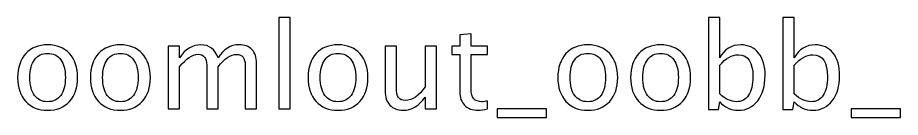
# Model space of a CAD drawing. Header units: centimetres. Extents: x -73 to 73, y -61 to 74.
# Drawn here: x -72.77 to -60.94, y 47.56 to 48.89 of the extents above; entities that cross this region are included whole.
import ezdxf

# ---------------------------------------------------------------- set-up
doc = ezdxf.new("R2010")
doc.units = ezdxf.units.CM
doc.header["$MEASUREMENT"] = 0
doc.layers.add('Layer 1', color=7, linetype='Continuous')

msp = doc.modelspace()

# ---------------------------------------------------------------- linework, layer by layer
at = {"layer": 'Layer 1'}
for points, knots in [([(-69.27057, 47.67044), (-69.27057, 47.67044), (-69.27057, 48.8944), (-69.27057, 48.8944), (-69.27057, 48.8944), (-69.27057, 48.8944), (-69.11817, 48.8944), (-69.11817, 48.8944), (-69.11817, 48.8944), (-69.11817, 48.8944), (-69.11817, 47.67044), (-69.11817, 47.67044), (-69.11817, 47.67044), (-69.11817, 47.67044), (-69.27057, 47.67044), (-69.27057, 47.67044)], [0, 0, 0, 0, 0.2, 0.2, 0.2, 0.2, 0.4, 0.4, 0.4, 0.4, 0.6, 0.6, 0.6, 0.6, 1, 1, 1, 1]), ([(-63.51324, 47.66091), (-63.51324, 47.66091), (-63.51324, 48.8944), (-63.51324, 48.8944), (-63.51324, 48.8944), (-63.51324, 48.8944), (-63.36084, 48.8944), (-63.36084, 48.8944), (-63.36084, 48.8944), (-63.36084, 48.8944), (-63.36084, 48.3528), (-63.36084, 48.3528), (-63.36084, 48.3528), (-63.2984, 48.47054), (-63.20447, 48.52928), (-63.07932, 48.52928), (-63.07932, 48.52928), (-62.97799, 48.52928), (-62.89835, 48.4925), (-62.84014, 48.41868), (-62.84014, 48.41868), (-62.78193, 48.34486), (-62.75283, 48.24406), (-62.75283, 48.11626), (-62.75283, 48.11626), (-62.75283, 47.97709), (-62.7859, 47.86464), (-62.85178, 47.77945), (-62.85178, 47.77945), (-62.91766, 47.69399), (-63.00445, 47.65139), (-63.11187, 47.65139), (-63.11187, 47.65139), (-63.21161, 47.65139), (-63.29469, 47.68949), (-63.36084, 47.76595), (-63.36084, 47.76595), (-63.36084, 47.76595), (-63.37936, 47.66091), (-63.37936, 47.66091), (-63.37936, 47.66091), (-63.37936, 47.66091), (-63.51324, 47.66091), (-63.51324, 47.66091)], [0, 0, 0, 0, 0.08333333, 0.08333333, 0.08333333, 0.08333333, 0.16666667, 0.16666667, 0.16666667, 0.16666667, 0.25, 0.25, 0.25, 0.25, 0.33333333, 0.33333333, 0.33333333, 0.33333333, 0.41666667, 0.41666667, 0.41666667, 0.41666667, 0.5, 0.5, 0.5, 0.5, 0.58333333, 0.58333333, 0.58333333, 0.58333333, 0.66666667, 0.66666667, 0.66666667, 0.66666667, 0.75, 0.75, 0.75, 0.75, 0.83333333, 0.83333333, 0.83333333, 0.83333333, 1, 1, 1, 1]), ([(-62.51417, 47.66091), (-62.51417, 47.66091), (-62.51417, 48.8944), (-62.51417, 48.8944), (-62.51417, 48.8944), (-62.51417, 48.8944), (-62.36177, 48.8944), (-62.36177, 48.8944), (-62.36177, 48.8944), (-62.36177, 48.8944), (-62.36177, 48.3528), (-62.36177, 48.3528), (-62.36177, 48.3528), (-62.29933, 48.47054), (-62.2054, 48.52928), (-62.08025, 48.52928), (-62.08025, 48.52928), (-61.97892, 48.52928), (-61.89928, 48.4925), (-61.84107, 48.41868), (-61.84107, 48.41868), (-61.78286, 48.34486), (-61.75376, 48.24406), (-61.75376, 48.11626), (-61.75376, 48.11626), (-61.75376, 47.97709), (-61.78683, 47.86464), (-61.85271, 47.77945), (-61.85271, 47.77945), (-61.91859, 47.69399), (-62.00538, 47.65139), (-62.1128, 47.65139), (-62.1128, 47.65139), (-62.21254, 47.65139), (-62.29562, 47.68949), (-62.36177, 47.76595), (-62.36177, 47.76595), (-62.36177, 47.76595), (-62.38029, 47.66091), (-62.38029, 47.66091), (-62.38029, 47.66091), (-62.38029, 47.66091), (-62.51417, 47.66091), (-62.51417, 47.66091)], [0, 0, 0, 0, 0.08333333, 0.08333333, 0.08333333, 0.08333333, 0.16666667, 0.16666667, 0.16666667, 0.16666667, 0.25, 0.25, 0.25, 0.25, 0.33333333, 0.33333333, 0.33333333, 0.33333333, 0.41666667, 0.41666667, 0.41666667, 0.41666667, 0.5, 0.5, 0.5, 0.5, 0.58333333, 0.58333333, 0.58333333, 0.58333333, 0.66666667, 0.66666667, 0.66666667, 0.66666667, 0.75, 0.75, 0.75, 0.75, 0.83333333, 0.83333333, 0.83333333, 0.83333333, 1, 1, 1, 1]), ([(-66.47498, 47.6707), (-66.52208, 47.65774), (-66.56309, 47.65139), (-66.59775, 47.65139), (-66.59775, 47.65139), (-66.67554, 47.65139), (-66.73613, 47.67362), (-66.77952, 47.71807), (-66.77952, 47.71807), (-66.82317, 47.76252), (-66.84487, 47.82416), (-66.84487, 47.90327), (-66.84487, 47.90327), (-66.84487, 47.90327), (-66.84487, 48.39752), (-66.84487, 48.39752), (-66.84487, 48.39752), (-66.84487, 48.39752), (-66.95017, 48.39752), (-66.95017, 48.39752), (-66.95017, 48.39752), (-66.95017, 48.39752), (-66.95017, 48.51182), (-66.95017, 48.51182), (-66.95017, 48.51182), (-66.95017, 48.51182), (-66.84487, 48.51182), (-66.84487, 48.51182), (-66.84487, 48.51182), (-66.84487, 48.51182), (-66.84487, 48.66395), (-66.84487, 48.66395), (-66.84487, 48.66395), (-66.84487, 48.66395), (-66.69247, 48.6785), (-66.69247, 48.6785), (-66.69247, 48.6785), (-66.69247, 48.6785), (-66.69247, 48.51182), (-66.69247, 48.51182), (-66.69247, 48.51182), (-66.69247, 48.51182), (-66.47181, 48.51182), (-66.47181, 48.51182), (-66.47181, 48.51182), (-66.47181, 48.51182), (-66.47181, 48.39752), (-66.47181, 48.39752), (-66.47181, 48.39752), (-66.47181, 48.39752), (-66.69247, 48.39752), (-66.69247, 48.39752), (-66.69247, 48.39752), (-66.69247, 48.39752), (-66.69247, 47.93079), (-66.69247, 47.93079), (-66.69247, 47.93079), (-66.69247, 47.82072), (-66.64458, 47.76569), (-66.54907, 47.76569), (-66.54907, 47.76569), (-66.52869, 47.76569), (-66.50409, 47.76913), (-66.47498, 47.77574), (-66.47498, 47.77574), (-66.47498, 47.77574), (-66.47498, 47.6707), (-66.47498, 47.6707)], [0, 0, 0, 0, 0.05555556, 0.05555556, 0.05555556, 0.05555556, 0.11111111, 0.11111111, 0.11111111, 0.11111111, 0.16666667, 0.16666667, 0.16666667, 0.16666667, 0.22222222, 0.22222222, 0.22222222, 0.22222222, 0.27777778, 0.27777778, 0.27777778, 0.27777778, 0.33333333, 0.33333333, 0.33333333, 0.33333333, 0.38888889, 0.38888889, 0.38888889, 0.38888889, 0.44444444, 0.44444444, 0.44444444, 0.44444444, 0.5, 0.5, 0.5, 0.5, 0.55555556, 0.55555556, 0.55555556, 0.55555556, 0.61111111, 0.61111111, 0.61111111, 0.61111111, 0.66666667, 0.66666667, 0.66666667, 0.66666667, 0.72222222, 0.72222222, 0.72222222, 0.72222222, 0.77777778, 0.77777778, 0.77777778, 0.77777778, 0.83333333, 0.83333333, 0.83333333, 0.83333333, 0.88888889, 0.88888889, 0.88888889, 0.88888889, 1, 1, 1, 1]), ([(-72.36831, 47.65139), (-72.49187, 47.65139), (-72.58976, 47.69081), (-72.66173, 47.76966), (-72.66173, 47.76966), (-72.73396, 47.8485), (-72.76994, 47.95566), (-72.76994, 48.09086), (-72.76994, 48.09086), (-72.76994, 48.2258), (-72.73396, 48.33269), (-72.66173, 48.41127), (-72.66173, 48.41127), (-72.58976, 48.48985), (-72.49187, 48.52928), (-72.36831, 48.52928), (-72.36831, 48.52928), (-72.24475, 48.52928), (-72.14685, 48.48985), (-72.07488, 48.41127), (-72.07488, 48.41127), (-72.00265, 48.33269), (-71.96667, 48.2258), (-71.96667, 48.09086), (-71.96667, 48.09086), (-71.96667, 47.95566), (-72.00265, 47.8485), (-72.07488, 47.76966), (-72.07488, 47.76966), (-72.14685, 47.69081), (-72.24475, 47.65139), (-72.36831, 47.65139)], [0, 0, 0, 0, 0.11111111, 0.11111111, 0.11111111, 0.11111111, 0.22222222, 0.22222222, 0.22222222, 0.22222222, 0.33333333, 0.33333333, 0.33333333, 0.33333333, 0.44444444, 0.44444444, 0.44444444, 0.44444444, 0.55555556, 0.55555556, 0.55555556, 0.55555556, 0.66666667, 0.66666667, 0.66666667, 0.66666667, 0.77777778, 0.77777778, 0.77777778, 0.77777778, 1, 1, 1, 1]), ([(-71.39306, 47.65139), (-71.51662, 47.65139), (-71.61451, 47.69081), (-71.68648, 47.76966), (-71.68648, 47.76966), (-71.75871, 47.8485), (-71.79469, 47.95566), (-71.79469, 48.09086), (-71.79469, 48.09086), (-71.79469, 48.2258), (-71.75871, 48.33269), (-71.68648, 48.41127), (-71.68648, 48.41127), (-71.61451, 48.48985), (-71.51662, 48.52928), (-71.39306, 48.52928), (-71.39306, 48.52928), (-71.2695, 48.52928), (-71.1716, 48.48985), (-71.09963, 48.41127), (-71.09963, 48.41127), (-71.0274, 48.33269), (-70.99142, 48.2258), (-70.99142, 48.09086), (-70.99142, 48.09086), (-70.99142, 47.95566), (-71.0274, 47.8485), (-71.09963, 47.76966), (-71.09963, 47.76966), (-71.1716, 47.69081), (-71.2695, 47.65139), (-71.39306, 47.65139)], [0, 0, 0, 0, 0.11111111, 0.11111111, 0.11111111, 0.11111111, 0.22222222, 0.22222222, 0.22222222, 0.22222222, 0.33333333, 0.33333333, 0.33333333, 0.33333333, 0.44444444, 0.44444444, 0.44444444, 0.44444444, 0.55555556, 0.55555556, 0.55555556, 0.55555556, 0.66666667, 0.66666667, 0.66666667, 0.66666667, 0.77777778, 0.77777778, 0.77777778, 0.77777778, 1, 1, 1, 1]), ([(-70.75277, 47.67044), (-70.75277, 47.67044), (-70.75277, 48.51182), (-70.75277, 48.51182), (-70.75277, 48.51182), (-70.75277, 48.51182), (-70.60037, 48.51182), (-70.60037, 48.51182), (-70.60037, 48.51182), (-70.60037, 48.51182), (-70.60037, 48.3528), (-70.60037, 48.3528), (-70.60037, 48.3528), (-70.52602, 48.47054), (-70.43077, 48.52928), (-70.31409, 48.52928), (-70.31409, 48.52928), (-70.20164, 48.52928), (-70.12518, 48.47054), (-70.08443, 48.3528), (-70.08443, 48.3528), (-70.0122, 48.4716), (-69.91801, 48.53087), (-69.80239, 48.53087), (-69.80239, 48.53087), (-69.72857, 48.53087), (-69.67115, 48.50917), (-69.63014, 48.46551), (-69.63014, 48.46551), (-69.58913, 48.42186), (-69.56849, 48.36074), (-69.56849, 48.28216), (-69.56849, 48.28216), (-69.56849, 48.28216), (-69.56849, 47.67044), (-69.56849, 47.67044), (-69.56849, 47.67044), (-69.56849, 47.67044), (-69.72089, 47.67044), (-69.72089, 47.67044), (-69.72089, 47.67044), (-69.72089, 47.67044), (-69.72089, 48.25702), (-69.72089, 48.25702), (-69.72089, 48.25702), (-69.72089, 48.3528), (-69.75899, 48.40069), (-69.83519, 48.40069), (-69.83519, 48.40069), (-69.91431, 48.40069), (-69.99738, 48.34486), (-70.08443, 48.23294), (-70.08443, 48.23294), (-70.08443, 48.23294), (-70.08443, 47.67044), (-70.08443, 47.67044), (-70.08443, 47.67044), (-70.08443, 47.67044), (-70.23683, 47.67044), (-70.23683, 47.67044), (-70.23683, 47.67044), (-70.23683, 47.67044), (-70.23683, 48.25755), (-70.23683, 48.25755), (-70.23683, 48.25755), (-70.23683, 48.35412), (-70.27546, 48.40228), (-70.35298, 48.40228), (-70.35298, 48.40228), (-70.42998, 48.40228), (-70.51253, 48.34619), (-70.60037, 48.23374), (-70.60037, 48.23374), (-70.60037, 48.23374), (-70.60037, 47.67044), (-70.60037, 47.67044), (-70.60037, 47.67044), (-70.60037, 47.67044), (-70.75277, 47.67044), (-70.75277, 47.67044)], [0, 0, 0, 0, 0.04761905, 0.04761905, 0.04761905, 0.04761905, 0.0952381, 0.0952381, 0.0952381, 0.0952381, 0.14285714, 0.14285714, 0.14285714, 0.14285714, 0.19047619, 0.19047619, 0.19047619, 0.19047619, 0.23809524, 0.23809524, 0.23809524, 0.23809524, 0.28571429, 0.28571429, 0.28571429, 0.28571429, 0.33333333, 0.33333333, 0.33333333, 0.33333333, 0.38095238, 0.38095238, 0.38095238, 0.38095238, 0.42857143, 0.42857143, 0.42857143, 0.42857143, 0.47619048, 0.47619048, 0.47619048, 0.47619048, 0.52380952, 0.52380952, 0.52380952, 0.52380952, 0.57142857, 0.57142857, 0.57142857, 0.57142857, 0.61904762, 0.61904762, 0.61904762, 0.61904762, 0.66666667, 0.66666667, 0.66666667, 0.66666667, 0.71428571, 0.71428571, 0.71428571, 0.71428571, 0.76190476, 0.76190476, 0.76190476, 0.76190476, 0.80952381, 0.80952381, 0.80952381, 0.80952381, 0.85714286, 0.85714286, 0.85714286, 0.85714286, 0.9047619, 0.9047619, 0.9047619, 0.9047619, 1, 1, 1, 1]), ([(-68.47682, 47.65139), (-68.60038, 47.65139), (-68.69827, 47.69081), (-68.77024, 47.76966), (-68.77024, 47.76966), (-68.84247, 47.8485), (-68.87845, 47.95566), (-68.87845, 48.09086), (-68.87845, 48.09086), (-68.87845, 48.2258), (-68.84247, 48.33269), (-68.77024, 48.41127), (-68.77024, 48.41127), (-68.69827, 48.48985), (-68.60038, 48.52928), (-68.47682, 48.52928), (-68.47682, 48.52928), (-68.35326, 48.52928), (-68.25536, 48.48985), (-68.18339, 48.41127), (-68.18339, 48.41127), (-68.11116, 48.33269), (-68.07518, 48.2258), (-68.07518, 48.09086), (-68.07518, 48.09086), (-68.07518, 47.95566), (-68.11116, 47.8485), (-68.18339, 47.76966), (-68.18339, 47.76966), (-68.25536, 47.69081), (-68.35326, 47.65139), (-68.47682, 47.65139)], [0, 0, 0, 0, 0.11111111, 0.11111111, 0.11111111, 0.11111111, 0.22222222, 0.22222222, 0.22222222, 0.22222222, 0.33333333, 0.33333333, 0.33333333, 0.33333333, 0.44444444, 0.44444444, 0.44444444, 0.44444444, 0.55555556, 0.55555556, 0.55555556, 0.55555556, 0.66666667, 0.66666667, 0.66666667, 0.66666667, 0.77777778, 0.77777778, 0.77777778, 0.77777778, 1, 1, 1, 1]), ([(-67.30948, 47.67044), (-67.30948, 47.67044), (-67.30948, 47.82866), (-67.30948, 47.82866), (-67.30948, 47.82866), (-67.39071, 47.71039), (-67.4894, 47.65139), (-67.60528, 47.65139), (-67.60528, 47.65139), (-67.67884, 47.65139), (-67.73731, 47.67441), (-67.7807, 47.72071), (-67.7807, 47.72071), (-67.82436, 47.76701), (-67.84605, 47.82919), (-67.84605, 47.90777), (-67.84605, 47.90777), (-67.84605, 47.90777), (-67.84605, 48.51182), (-67.84605, 48.51182), (-67.84605, 48.51182), (-67.84605, 48.51182), (-67.69365, 48.51182), (-67.69365, 48.51182), (-67.69365, 48.51182), (-67.69365, 48.51182), (-67.69365, 47.95751), (-67.69365, 47.95751), (-67.69365, 47.95751), (-67.69365, 47.89428), (-67.68439, 47.84956), (-67.66614, 47.8231), (-67.66614, 47.8231), (-67.64762, 47.79638), (-67.61693, 47.78315), (-67.5738, 47.78315), (-67.5738, 47.78315), (-67.48067, 47.78315), (-67.39229, 47.84427), (-67.30948, 47.96677), (-67.30948, 47.96677), (-67.30948, 47.96677), (-67.30948, 48.51182), (-67.30948, 48.51182), (-67.30948, 48.51182), (-67.30948, 48.51182), (-67.15708, 48.51182), (-67.15708, 48.51182), (-67.15708, 48.51182), (-67.15708, 48.51182), (-67.15708, 47.67044), (-67.15708, 47.67044), (-67.15708, 47.67044), (-67.15708, 47.67044), (-67.30948, 47.67044), (-67.30948, 47.67044)], [0, 0, 0, 0, 0.06666667, 0.06666667, 0.06666667, 0.06666667, 0.13333333, 0.13333333, 0.13333333, 0.13333333, 0.2, 0.2, 0.2, 0.2, 0.26666667, 0.26666667, 0.26666667, 0.26666667, 0.33333333, 0.33333333, 0.33333333, 0.33333333, 0.4, 0.4, 0.4, 0.4, 0.46666667, 0.46666667, 0.46666667, 0.46666667, 0.53333333, 0.53333333, 0.53333333, 0.53333333, 0.6, 0.6, 0.6, 0.6, 0.66666667, 0.66666667, 0.66666667, 0.66666667, 0.73333333, 0.73333333, 0.73333333, 0.73333333, 0.8, 0.8, 0.8, 0.8, 0.86666667, 0.86666667, 0.86666667, 0.86666667, 1, 1, 1, 1]), ([(-65.12878, 47.65139), (-65.25234, 47.65139), (-65.35023, 47.69081), (-65.4222, 47.76966), (-65.4222, 47.76966), (-65.49443, 47.8485), (-65.53041, 47.95566), (-65.53041, 48.09086), (-65.53041, 48.09086), (-65.53041, 48.2258), (-65.49443, 48.33269), (-65.4222, 48.41127), (-65.4222, 48.41127), (-65.35023, 48.48985), (-65.25234, 48.52928), (-65.12878, 48.52928), (-65.12878, 48.52928), (-65.00522, 48.52928), (-64.90732, 48.48985), (-64.83535, 48.41127), (-64.83535, 48.41127), (-64.76312, 48.33269), (-64.72714, 48.2258), (-64.72714, 48.09086), (-64.72714, 48.09086), (-64.72714, 47.95566), (-64.76312, 47.8485), (-64.83535, 47.76966), (-64.83535, 47.76966), (-64.90732, 47.69081), (-65.00522, 47.65139), (-65.12878, 47.65139)], [0, 0, 0, 0, 0.11111111, 0.11111111, 0.11111111, 0.11111111, 0.22222222, 0.22222222, 0.22222222, 0.22222222, 0.33333333, 0.33333333, 0.33333333, 0.33333333, 0.44444444, 0.44444444, 0.44444444, 0.44444444, 0.55555556, 0.55555556, 0.55555556, 0.55555556, 0.66666667, 0.66666667, 0.66666667, 0.66666667, 0.77777778, 0.77777778, 0.77777778, 0.77777778, 1, 1, 1, 1]), ([(-64.15353, 47.65139), (-64.27709, 47.65139), (-64.37498, 47.69081), (-64.44695, 47.76966), (-64.44695, 47.76966), (-64.51918, 47.8485), (-64.55516, 47.95566), (-64.55516, 48.09086), (-64.55516, 48.09086), (-64.55516, 48.2258), (-64.51918, 48.33269), (-64.44695, 48.41127), (-64.44695, 48.41127), (-64.37498, 48.48985), (-64.27709, 48.52928), (-64.15353, 48.52928), (-64.15353, 48.52928), (-64.02997, 48.52928), (-63.93207, 48.48985), (-63.8601, 48.41127), (-63.8601, 48.41127), (-63.78787, 48.33269), (-63.75189, 48.2258), (-63.75189, 48.09086), (-63.75189, 48.09086), (-63.75189, 47.95566), (-63.78787, 47.8485), (-63.8601, 47.76966), (-63.8601, 47.76966), (-63.93207, 47.69081), (-64.02997, 47.65139), (-64.15353, 47.65139)], [0, 0, 0, 0, 0.11111111, 0.11111111, 0.11111111, 0.11111111, 0.22222222, 0.22222222, 0.22222222, 0.22222222, 0.33333333, 0.33333333, 0.33333333, 0.33333333, 0.44444444, 0.44444444, 0.44444444, 0.44444444, 0.55555556, 0.55555556, 0.55555556, 0.55555556, 0.66666667, 0.66666667, 0.66666667, 0.66666667, 0.77777778, 0.77777778, 0.77777778, 0.77777778, 1, 1, 1, 1]), ([(-72.36857, 47.76569), (-72.29317, 47.76569), (-72.23443, 47.794), (-72.19262, 47.85089), (-72.19262, 47.85089), (-72.15108, 47.90751), (-72.13018, 47.98768), (-72.13018, 48.09086), (-72.13018, 48.09086), (-72.13018, 48.19379), (-72.15108, 48.27369), (-72.19262, 48.33031), (-72.19262, 48.33031), (-72.23443, 48.38667), (-72.29317, 48.41498), (-72.36857, 48.41498), (-72.36857, 48.41498), (-72.44424, 48.41498), (-72.50298, 48.38667), (-72.54426, 48.33031), (-72.54426, 48.33031), (-72.58579, 48.27369), (-72.60643, 48.19379), (-72.60643, 48.09086), (-72.60643, 48.09086), (-72.60643, 47.98768), (-72.58579, 47.90751), (-72.54426, 47.85089), (-72.54426, 47.85089), (-72.50298, 47.794), (-72.44424, 47.76569), (-72.36857, 47.76569)], [0, 0, 0, 0, 0.11111111, 0.11111111, 0.11111111, 0.11111111, 0.22222222, 0.22222222, 0.22222222, 0.22222222, 0.33333333, 0.33333333, 0.33333333, 0.33333333, 0.44444444, 0.44444444, 0.44444444, 0.44444444, 0.55555556, 0.55555556, 0.55555556, 0.55555556, 0.66666667, 0.66666667, 0.66666667, 0.66666667, 0.77777778, 0.77777778, 0.77777778, 0.77777778, 1, 1, 1, 1]), ([(-71.39332, 47.76569), (-71.31792, 47.76569), (-71.25918, 47.794), (-71.21737, 47.85089), (-71.21737, 47.85089), (-71.17583, 47.90751), (-71.15493, 47.98768), (-71.15493, 48.09086), (-71.15493, 48.09086), (-71.15493, 48.19379), (-71.17583, 48.27369), (-71.21737, 48.33031), (-71.21737, 48.33031), (-71.25918, 48.38667), (-71.31792, 48.41498), (-71.39332, 48.41498), (-71.39332, 48.41498), (-71.46899, 48.41498), (-71.52773, 48.38667), (-71.56901, 48.33031), (-71.56901, 48.33031), (-71.61054, 48.27369), (-71.63118, 48.19379), (-71.63118, 48.09086), (-71.63118, 48.09086), (-71.63118, 47.98768), (-71.61054, 47.90751), (-71.56901, 47.85089), (-71.56901, 47.85089), (-71.52773, 47.794), (-71.46899, 47.76569), (-71.39332, 47.76569)], [0, 0, 0, 0, 0.11111111, 0.11111111, 0.11111111, 0.11111111, 0.22222222, 0.22222222, 0.22222222, 0.22222222, 0.33333333, 0.33333333, 0.33333333, 0.33333333, 0.44444444, 0.44444444, 0.44444444, 0.44444444, 0.55555556, 0.55555556, 0.55555556, 0.55555556, 0.66666667, 0.66666667, 0.66666667, 0.66666667, 0.77777778, 0.77777778, 0.77777778, 0.77777778, 1, 1, 1, 1]), ([(-68.47708, 47.76569), (-68.40168, 47.76569), (-68.34294, 47.794), (-68.30113, 47.85089), (-68.30113, 47.85089), (-68.25959, 47.90751), (-68.23869, 47.98768), (-68.23869, 48.09086), (-68.23869, 48.09086), (-68.23869, 48.19379), (-68.25959, 48.27369), (-68.30113, 48.33031), (-68.30113, 48.33031), (-68.34294, 48.38667), (-68.40168, 48.41498), (-68.47708, 48.41498), (-68.47708, 48.41498), (-68.55275, 48.41498), (-68.61149, 48.38667), (-68.65277, 48.33031), (-68.65277, 48.33031), (-68.6943, 48.27369), (-68.71494, 48.19379), (-68.71494, 48.09086), (-68.71494, 48.09086), (-68.71494, 47.98768), (-68.6943, 47.90751), (-68.65277, 47.85089), (-68.65277, 47.85089), (-68.61149, 47.794), (-68.55275, 47.76569), (-68.47708, 47.76569)], [0, 0, 0, 0, 0.11111111, 0.11111111, 0.11111111, 0.11111111, 0.22222222, 0.22222222, 0.22222222, 0.22222222, 0.33333333, 0.33333333, 0.33333333, 0.33333333, 0.44444444, 0.44444444, 0.44444444, 0.44444444, 0.55555556, 0.55555556, 0.55555556, 0.55555556, 0.66666667, 0.66666667, 0.66666667, 0.66666667, 0.77777778, 0.77777778, 0.77777778, 0.77777778, 1, 1, 1, 1]), ([(-65.12904, 47.76569), (-65.05364, 47.76569), (-64.9949, 47.794), (-64.95309, 47.85089), (-64.95309, 47.85089), (-64.91155, 47.90751), (-64.89065, 47.98768), (-64.89065, 48.09086), (-64.89065, 48.09086), (-64.89065, 48.19379), (-64.91155, 48.27369), (-64.95309, 48.33031), (-64.95309, 48.33031), (-64.9949, 48.38667), (-65.05364, 48.41498), (-65.12904, 48.41498), (-65.12904, 48.41498), (-65.20471, 48.41498), (-65.26345, 48.38667), (-65.30473, 48.33031), (-65.30473, 48.33031), (-65.34626, 48.27369), (-65.3669, 48.19379), (-65.3669, 48.09086), (-65.3669, 48.09086), (-65.3669, 47.98768), (-65.34626, 47.90751), (-65.30473, 47.85089), (-65.30473, 47.85089), (-65.26345, 47.794), (-65.20471, 47.76569), (-65.12904, 47.76569)], [0, 0, 0, 0, 0.11111111, 0.11111111, 0.11111111, 0.11111111, 0.22222222, 0.22222222, 0.22222222, 0.22222222, 0.33333333, 0.33333333, 0.33333333, 0.33333333, 0.44444444, 0.44444444, 0.44444444, 0.44444444, 0.55555556, 0.55555556, 0.55555556, 0.55555556, 0.66666667, 0.66666667, 0.66666667, 0.66666667, 0.77777778, 0.77777778, 0.77777778, 0.77777778, 1, 1, 1, 1]), ([(-64.15379, 47.76569), (-64.07839, 47.76569), (-64.01965, 47.794), (-63.97784, 47.85089), (-63.97784, 47.85089), (-63.9363, 47.90751), (-63.9154, 47.98768), (-63.9154, 48.09086), (-63.9154, 48.09086), (-63.9154, 48.19379), (-63.9363, 48.27369), (-63.97784, 48.33031), (-63.97784, 48.33031), (-64.01965, 48.38667), (-64.07839, 48.41498), (-64.15379, 48.41498), (-64.15379, 48.41498), (-64.22946, 48.41498), (-64.2882, 48.38667), (-64.32948, 48.33031), (-64.32948, 48.33031), (-64.37101, 48.27369), (-64.39165, 48.19379), (-64.39165, 48.09086), (-64.39165, 48.09086), (-64.39165, 47.98768), (-64.37101, 47.90751), (-64.32948, 47.85089), (-64.32948, 47.85089), (-64.2882, 47.794), (-64.22946, 47.76569), (-64.15379, 47.76569)], [0, 0, 0, 0, 0.11111111, 0.11111111, 0.11111111, 0.11111111, 0.22222222, 0.22222222, 0.22222222, 0.22222222, 0.33333333, 0.33333333, 0.33333333, 0.33333333, 0.44444444, 0.44444444, 0.44444444, 0.44444444, 0.55555556, 0.55555556, 0.55555556, 0.55555556, 0.66666667, 0.66666667, 0.66666667, 0.66666667, 0.77777778, 0.77777778, 0.77777778, 0.77777778, 1, 1, 1, 1]), ([(-63.36084, 47.87099), (-63.28226, 47.80088), (-63.20738, 47.76569), (-63.13621, 47.76569), (-63.13621, 47.76569), (-63.06609, 47.76569), (-63.01185, 47.79506), (-62.97375, 47.85353), (-62.97375, 47.85353), (-62.93539, 47.912), (-62.91634, 47.99429), (-62.91634, 48.10065), (-62.91634, 48.10065), (-62.91634, 48.2975), (-62.98143, 48.39593), (-63.1116, 48.39593), (-63.1116, 48.39593), (-63.1968, 48.39593), (-63.27988, 48.34989), (-63.36084, 48.25755), (-63.36084, 48.25755), (-63.36084, 48.25755), (-63.36084, 47.87099), (-63.36084, 47.87099)], [0, 0, 0, 0, 0.14285714, 0.14285714, 0.14285714, 0.14285714, 0.28571429, 0.28571429, 0.28571429, 0.28571429, 0.42857143, 0.42857143, 0.42857143, 0.42857143, 0.57142857, 0.57142857, 0.57142857, 0.57142857, 0.71428571, 0.71428571, 0.71428571, 0.71428571, 1, 1, 1, 1]), ([(-62.36177, 47.87099), (-62.28319, 47.80088), (-62.20831, 47.76569), (-62.13714, 47.76569), (-62.13714, 47.76569), (-62.06702, 47.76569), (-62.01278, 47.79506), (-61.97468, 47.85353), (-61.97468, 47.85353), (-61.93632, 47.912), (-61.91727, 47.99429), (-61.91727, 48.10065), (-61.91727, 48.10065), (-61.91727, 48.2975), (-61.98236, 48.39593), (-62.11253, 48.39593), (-62.11253, 48.39593), (-62.19773, 48.39593), (-62.28081, 48.34989), (-62.36177, 48.25755), (-62.36177, 48.25755), (-62.36177, 48.25755), (-62.36177, 47.87099), (-62.36177, 47.87099)], [0, 0, 0, 0, 0.14285714, 0.14285714, 0.14285714, 0.14285714, 0.28571429, 0.28571429, 0.28571429, 0.28571429, 0.42857143, 0.42857143, 0.42857143, 0.42857143, 0.57142857, 0.57142857, 0.57142857, 0.57142857, 0.71428571, 0.71428571, 0.71428571, 0.71428571, 1, 1, 1, 1]), ([(-66.34321, 47.55614), (-66.34321, 47.55614), (-66.34321, 47.67044), (-66.34321, 47.67044), (-66.34321, 47.67044), (-66.34321, 47.67044), (-65.68281, 47.67044), (-65.68281, 47.67044), (-65.68281, 47.67044), (-65.68281, 47.67044), (-65.68281, 47.55614), (-65.68281, 47.55614), (-65.68281, 47.55614), (-65.68281, 47.55614), (-66.34321, 47.55614), (-66.34321, 47.55614)], [0, 0, 0, 0, 0.2, 0.2, 0.2, 0.2, 0.4, 0.4, 0.4, 0.4, 0.6, 0.6, 0.6, 0.6, 1, 1, 1, 1]), ([(-61.60082, 47.55614), (-61.60082, 47.55614), (-61.60082, 47.67044), (-61.60082, 47.67044), (-61.60082, 47.67044), (-61.60082, 47.67044), (-60.94042, 47.67044), (-60.94042, 47.67044), (-60.94042, 47.67044), (-60.94042, 47.67044), (-60.94042, 47.55614), (-60.94042, 47.55614), (-60.94042, 47.55614), (-60.94042, 47.55614), (-61.60082, 47.55614), (-61.60082, 47.55614)], [0, 0, 0, 0, 0.2, 0.2, 0.2, 0.2, 0.4, 0.4, 0.4, 0.4, 0.6, 0.6, 0.6, 0.6, 1, 1, 1, 1])]:
    msp.add_open_spline(points, degree=3, knots=knots, dxfattribs=at)

doc.saveas('drawing.dxf')
